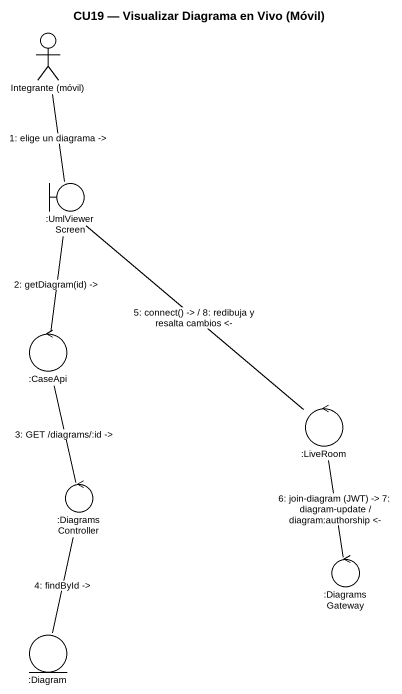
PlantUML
@startuml
title CU19 — Visualizar Diagrama en Vivo (Móvil)
actor "Integrante (móvil)" as Integrante_móvil
boundary ":UmlViewerScreen" as UmlViewerScreen
control ":CaseApi" as CaseApi
control ":LiveRoom" as LiveRoom
control ":DiagramsController" as DiagramsController
control ":DiagramsGateway" as DiagramsGateway
entity ":Diagram" as Diagram
Integrante_móvil -- UmlViewerScreen : 1: elige un diagrama ->
UmlViewerScreen -- CaseApi : 2: getDiagram(id) ->
UmlViewerScreen -- LiveRoom : 5: connect() -> / 8: redibuja y resalta cambios <-
CaseApi -- DiagramsController : 3: GET /diagrams/:id ->
LiveRoom -- DiagramsGateway : 6: join-diagram (JWT) -> 7: diagram-update / diagram:authorship <-
DiagramsController -- Diagram : 4: findById ->
@enduml
